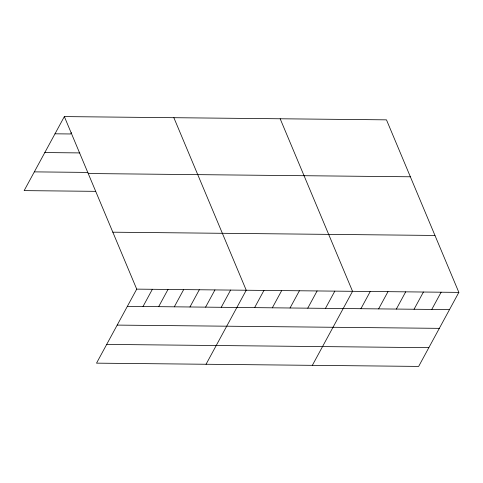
<?xml version="1.0" encoding="UTF-8"?>
<svg xmlns="http://www.w3.org/2000/svg" width="483" height="483" viewBox="0 0 483 483"><rect width="100%" height="100%" fill="white"/><g stroke="black" fill="none" stroke-linecap="round" stroke-linejoin="round"><path stroke-width="0.72" d="M64.342 116.59L136.713 289.13L96.522 363.15L418.658 366.41L458.85 292.384L386.478 119.85L64.342 116.59L24.15 190.616L95.676 191.34M71.357 132.644L70.639 133.972L54.99 133.815M143.01 306.506L152.362 289.287M158.659 306.663L168.006 289.444M174.303 306.826L183.655 289.607M189.952 306.983L199.298 289.764M205.595 307.14L214.947 289.921M221.244 307.297L230.596 290.078M206.048 364.26L246.239 290.235L173.868 117.701M254.607 307.635L263.959 290.416M272.327 307.816L281.674 290.597M290.041 307.991L299.394 290.772M307.762 308.172L317.108 290.953M325.476 308.353L334.828 291.134M312.356 365.335L352.548 291.309L280.17 118.776M360.916 308.709L370.262 291.49M378.63 308.891L387.982 291.666M396.35 309.066L405.696 291.847M414.064 309.247L423.416 292.028M431.784 309.422L441.13 292.203M44.816 152.556L79.834 152.912M34.329 171.87L87.972 172.413M88.226 173.53L410.363 176.784M112.829 232.19L434.966 235.444M136.713 289.13L458.85 292.384M127.367 306.349L449.498 309.603M117.188 325.095L439.325 328.349M106.701 344.409L428.838 347.663"/></g></svg>
